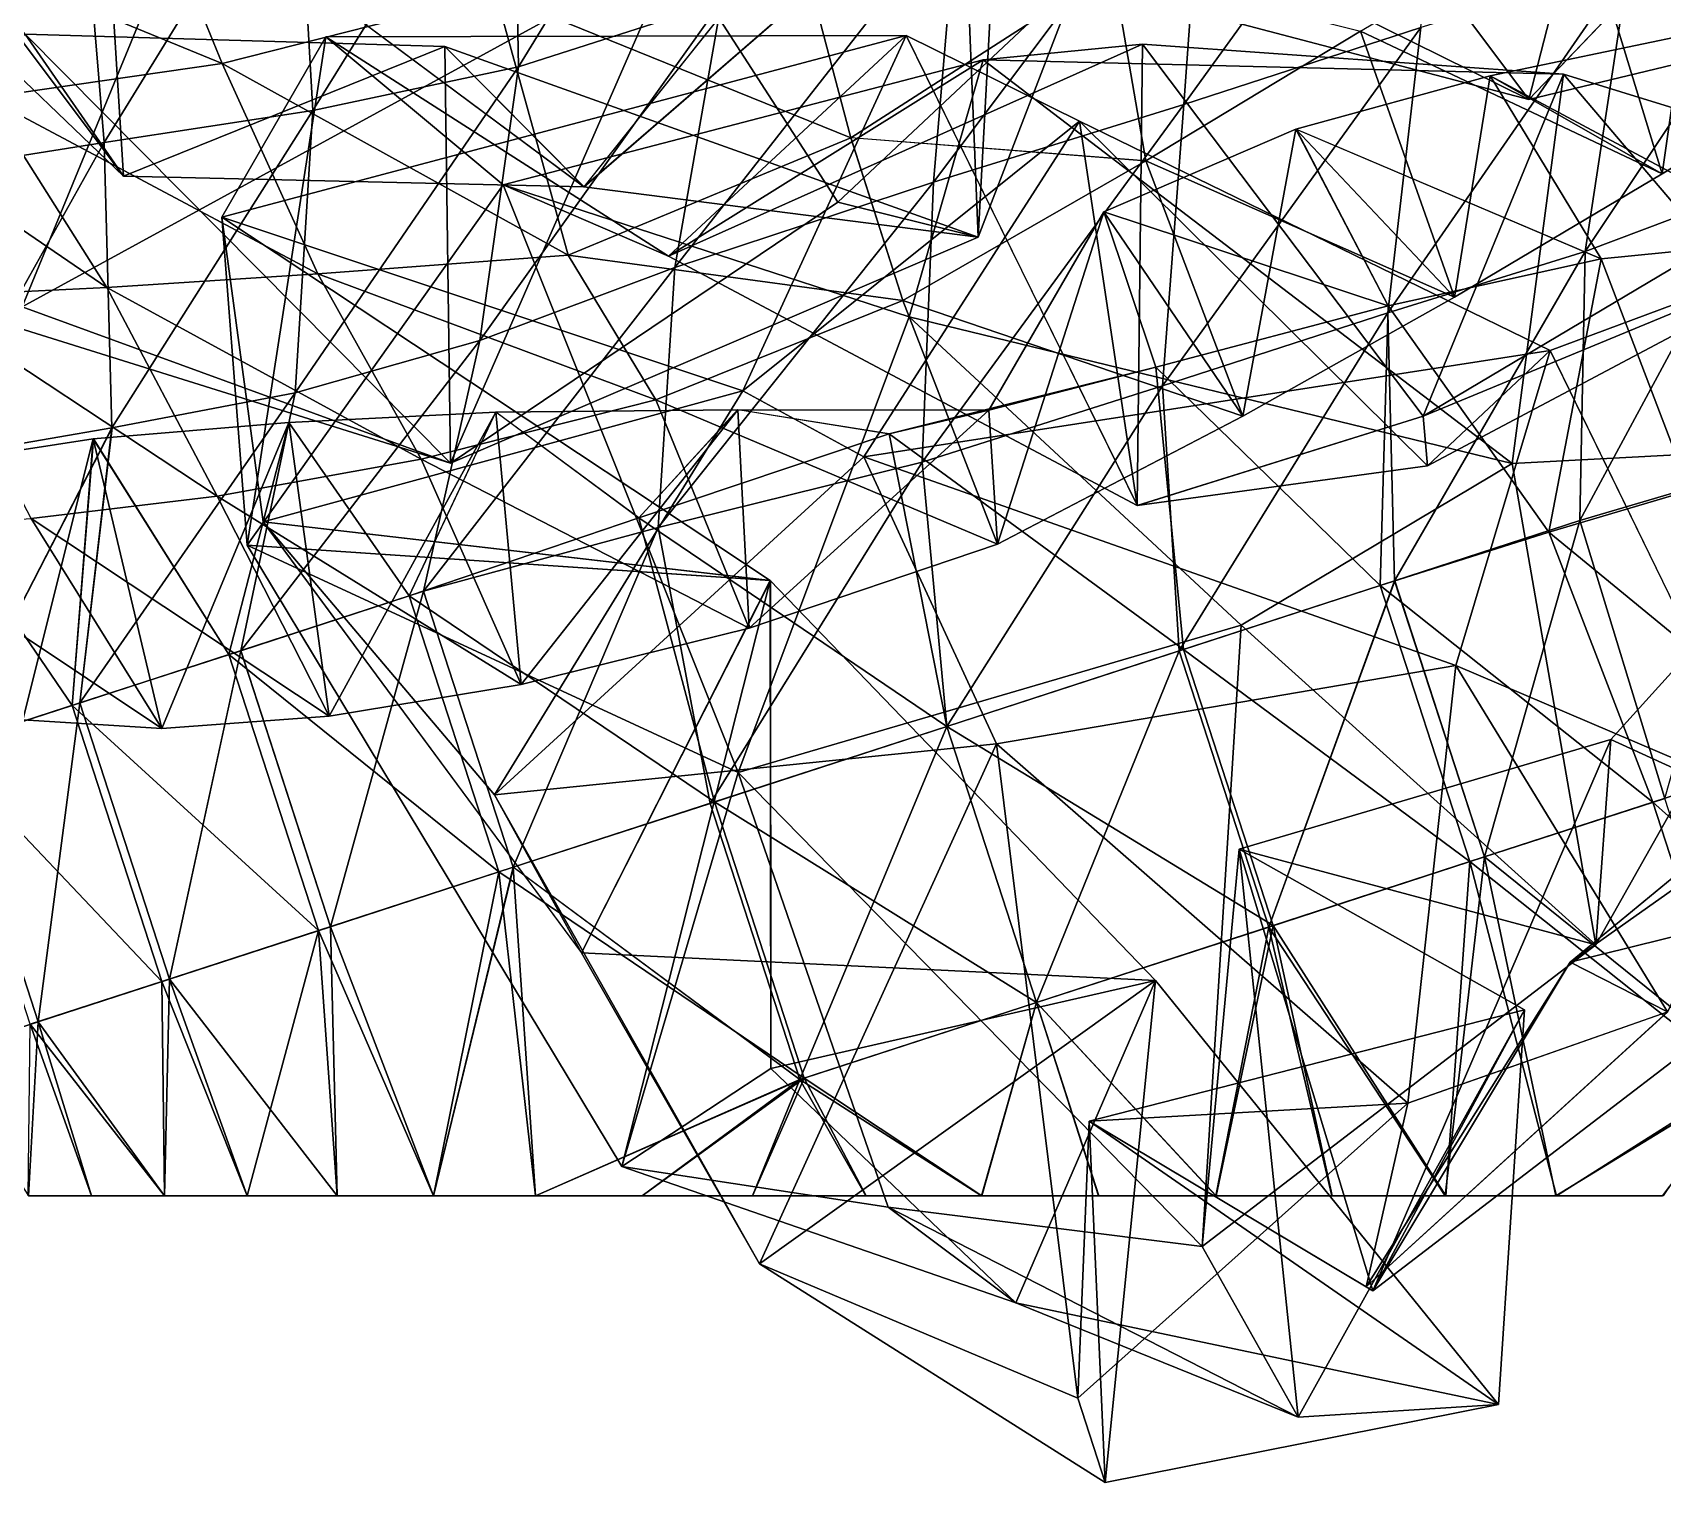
# Model space of a CAD drawing. Header units: metres. Extents: x -17 to 48, y -1 to 120.
# Drawn here: x 5.26 to 13.68, y -1.48 to 6.01 of the extents above; entities that cross this region are included whole.
import ezdxf

# ---------------------------------------------------------------- set-up
doc = ezdxf.new("R2010")
doc.units = ezdxf.units.M

msp = doc.modelspace()

# ---------------------------------------------------------------- linework, layer by layer
for points in [[(7.77424, 5.8308, 4.20961), (8.84468, 7.57893, 3.98962), (7.74595, 7.27161, 3.75015), (7.74605, 7.27171, 3.75025)], [(7.77424, 5.8308, 4.20961), (8.82278, 6.16681, 4.50236), (8.84468, 7.57893, 3.98962), (8.84478, 7.57903, 3.98972)], [(11.2113, 5.6355, 4.83694), (12.4344, 6.0333, 4.64008), (12.569, 7.51751, 4.33301), (12.5691, 7.51761, 4.33311)], [(11.2113, 5.6355, 4.83694), (12.569, 7.51751, 4.33301), (11.3151, 7.09432, 4.5388), (11.3152, 7.09442, 4.5389)], [(14.7095, 5.90059, -4.87857), (13.2521, 6.6887, -5.72432), (14.3918, 7.33539, -5.25502), (14.3919, 7.33549, -5.25492)], [(6.71076, 5.60484, 3.85919), (7.74595, 7.27161, 3.75015), (6.6293, 7.058, 3.48267), (6.6294, 7.0581, 3.48277)], [(6.71076, 5.60484, 3.85919), (7.77424, 5.8308, 4.20961), (7.74595, 7.27161, 3.75015), (7.74605, 7.27171, 3.75025)], [(9.91685, 5.23488, 4.96694), (11.2113, 5.6355, 4.83694), (11.3151, 7.09432, 4.5388), (11.3152, 7.09442, 4.5389)], [(9.91685, 5.23488, 4.96694), (11.3151, 7.09432, 4.5388), (10.038, 6.65286, 4.68786), (10.0381, 6.65296, 4.68796)], [(5.63244, 5.43992, 3.51013), (6.6293, 7.058, 3.48267), (5.51192, 6.89686, 3.1857), (5.51202, 6.89696, 3.1858)], [(5.63244, 5.43992, 3.51013), (6.71076, 5.60484, 3.85919), (6.6293, 7.058, 3.48267), (6.6294, 7.0581, 3.48277)], [(6.24261, 5.84809, -7.73156), (4.40723, 6.60163, -7.99281), (5.77799, 6.98628, -8.6102), (5.77809, 6.98638, -8.6101)], [(7.65679, 6.20792, -8.28714), (6.24261, 5.84809, -7.73156), (5.77799, 6.98628, -8.6102), (5.77809, 6.98638, -8.6101)], [(4.58092, 5.27356, 3.17267), (5.51192, 6.89686, 3.1857), (4.44962, 6.69662, 2.77937), (4.44972, 6.69672, 2.77947)], [(4.58092, 5.27356, 3.17267), (5.63244, 5.43992, 3.51013), (5.51192, 6.89686, 3.1857), (5.51202, 6.89696, 3.1858)], [(9.49038, 5.46476, -7.84556), (7.65679, 6.20792, -8.28714), (9.15858, 6.72132, -8.67285), (9.15868, 6.72142, -8.67275)], [(8.5816, 4.7944, 5.10629), (9.91685, 5.23488, 4.96694), (10.038, 6.65286, 4.68786), (10.0381, 6.65296, 4.68796)], [(8.5816, 4.7944, 5.10629), (10.038, 6.65286, 4.68786), (8.82278, 6.16681, 4.50236), (8.82288, 6.16691, 4.50246)], [(10.8443, 6.33457, -7.52691), (9.49038, 5.46476, -7.84556), (9.15858, 6.72132, -8.67285), (9.15868, 6.72142, -8.67275)], [(13.6827, 5.27815, -5.38441), (12.1242, 6.01517, -6.12481), (13.2521, 6.6887, -5.72432), (13.2522, 6.6888, -5.72422)], [(14.7095, 5.90059, -4.87857), (13.6827, 5.27815, -5.38441), (13.2521, 6.6887, -5.72432), (13.2522, 6.6888, -5.72422)], [(13.2838, 4.87733, 4.56825), (14.1898, 5.21756, 3.817), (14.4668, 6.65352, 3.60623), (14.4669, 6.65362, 3.60633)], [(13.2838, 4.87733, 4.56825), (14.4668, 6.65352, 3.60623), (13.5093, 6.36076, 4.2313), (13.5094, 6.36086, 4.2314)], [(6.24261, 5.84809, -7.73156), (5.02485, 5.67246, -6.97136), (4.40723, 6.60163, -7.99281), (4.40733, 6.60173, -7.99271)], [(11.0145, 5.34464, -6.44075), (9.49038, 5.46476, -7.84556), (10.8443, 6.33457, -7.52691), (10.8444, 6.33467, -7.52681)], [(12.1242, 6.01517, -6.12481), (11.0145, 5.34464, -6.44075), (10.8443, 6.33457, -7.52691), (10.8444, 6.33467, -7.52681)], [(12.2654, 4.56082, 5.05333), (13.2838, 4.87733, 4.56825), (13.5093, 6.36076, 4.2313), (13.5094, 6.36086, 4.2314)], [(12.2654, 4.56082, 5.05333), (13.5093, 6.36076, 4.2313), (12.4344, 6.0333, 4.64008), (12.4345, 6.0334, 4.64018)], [(8.02967, 4.85793, -7.60407), (6.24261, 5.84809, -7.73156), (7.65679, 6.20792, -8.28714), (7.65689, 6.20802, -8.28704)], [(7.57316, 4.41724, 4.80433), (8.5816, 4.7944, 5.10629), (8.82278, 6.16681, 4.50236), (8.82288, 6.16691, 4.50246)], [(7.57316, 4.41724, 4.80433), (8.82278, 6.16681, 4.50236), (7.77424, 5.8308, 4.20961), (7.77434, 5.8309, 4.20971)], [(9.49038, 5.46476, -7.84556), (8.02967, 4.85793, -7.60407), (7.65679, 6.20792, -8.28714), (7.65689, 6.20802, -8.28704)], [(12.6095, 4.6416, -5.72649), (11.0145, 5.34464, -6.44075), (12.1242, 6.01517, -6.12481), (12.1243, 6.01528, -6.12471)], [(11.1013, 4.18309, 5.32185), (12.2654, 4.56082, 5.05333), (12.4344, 6.0333, 4.64008), (12.4345, 6.0334, 4.64018)], [(11.1013, 4.18309, 5.32185), (12.4344, 6.0333, 4.64008), (11.2113, 5.6355, 4.83694), (11.2114, 5.6356, 4.83704)], [(13.6827, 5.27815, -5.38441), (12.6095, 4.6416, -5.72649), (12.1242, 6.01517, -6.12481), (12.1243, 6.01528, -6.12471)], [(14.3759, 4.93936, -4.64136), (12.7926, 5.78333, -4.28592), (13.783, 5.99131, -3.68684), (13.7831, 5.99141, -3.68674)], [(13.783, 5.99131, -3.68684), (12.7926, 5.78333, -4.28592), (13.6827, 5.27815, -5.38441), (13.6828, 5.27825, -5.38431)], [(13.783, 5.99131, -3.68684), (13.6827, 5.27815, -5.38441), (14.7095, 5.90059, -4.87857), (14.7096, 5.90069, -4.87847)], [(6.73655, 4.76171, -6.83072), (5.02485, 5.67246, -6.97136), (6.24261, 5.84809, -7.73156), (6.24271, 5.84819, -7.73146)], [(8.02967, 4.85793, -7.60407), (6.73655, 4.76171, -6.83072), (6.24261, 5.84809, -7.73156), (6.24271, 5.84819, -7.73146)], [(6.61929, 4.14752, 4.31775), (7.57316, 4.41724, 4.80433), (7.77424, 5.8308, 4.20961), (7.77434, 5.8309, 4.20971)], [(6.61929, 4.14752, 4.31775), (7.77424, 5.8308, 4.20961), (6.71076, 5.60484, 3.85919), (6.71086, 5.60494, 3.85929)], [(5.64628, 4.6906, -6.01783), (4.65725, 4.64263, -5.14198), (4.06066, 5.77319, -5.93774), (4.06076, 5.77329, -5.93764)], [(5.64628, 4.6906, -6.01783), (4.06066, 5.77319, -5.93774), (5.02485, 5.67246, -6.97136), (5.02495, 5.67256, -6.97126)], [(13.3665, 4.83878, -5.38504), (11.7903, 5.50921, -4.81457), (12.7926, 5.78333, -4.28592), (12.7927, 5.78343, -4.28582)], [(12.7926, 5.78333, -4.28592), (11.7903, 5.50921, -4.81457), (12.6095, 4.6416, -5.72649), (12.6096, 4.6417, -5.72639)], [(12.7926, 5.78333, -4.28592), (12.6095, 4.6416, -5.72649), (13.6827, 5.27815, -5.38441), (13.6828, 5.27825, -5.38431)], [(14.3759, 4.93936, -4.64136), (13.3665, 4.83878, -5.38504), (12.7926, 5.78333, -4.28592), (12.7927, 5.78343, -4.28582)], [(6.73655, 4.76171, -6.83072), (5.64628, 4.6906, -6.01783), (5.02485, 5.67246, -6.97136), (5.02495, 5.67256, -6.97126)], [(5.6737, 3.96623, 3.78172), (6.71076, 5.60484, 3.85919), (5.63244, 5.43992, 3.51013), (5.63254, 5.44002, 3.51023)], [(5.6737, 3.96623, 3.78172), (6.61929, 4.14752, 4.31775), (6.71076, 5.60484, 3.85919), (6.71086, 5.60494, 3.85929)], [(9.85872, 3.78798, 5.37098), (11.1013, 4.18309, 5.32185), (11.2113, 5.6355, 4.83694), (11.2114, 5.6356, 4.83704)], [(9.85872, 3.78798, 5.37098), (11.2113, 5.6355, 4.83694), (9.91685, 5.23488, 4.96694), (9.91695, 5.23498, 4.96704)], [(12.2666, 4.59586, -5.98967), (10.7974, 5.08162, -5.10925), (11.7903, 5.50921, -4.81457), (11.7904, 5.50931, -4.81447)], [(11.7903, 5.50921, -4.81457), (10.7974, 5.08162, -5.10925), (11.5153, 4.02557, -5.89596), (11.5154, 4.02567, -5.89586)], [(11.7903, 5.50921, -4.81457), (11.5153, 4.02557, -5.89596), (12.6095, 4.6416, -5.72649), (12.6096, 4.6417, -5.72639)], [(13.3665, 4.83878, -5.38504), (12.2666, 4.59586, -5.98967), (11.7903, 5.50921, -4.81457), (11.7904, 5.50931, -4.81447)], [(4.71583, 3.8007, 3.27107), (5.63244, 5.43992, 3.51013), (4.58092, 5.27356, 3.17267), (4.58102, 5.27366, 3.17277)], [(4.71583, 3.8007, 3.27107), (5.6737, 3.96623, 3.78172), (5.63244, 5.43992, 3.51013), (5.63254, 5.44002, 3.51023)], [(9.75901, 4.62314, -6.60867), (8.02967, 4.85793, -7.60407), (9.49038, 5.46476, -7.84556), (9.49048, 5.46486, -7.84546)], [(11.0145, 5.34464, -6.44075), (9.75901, 4.62314, -6.60867), (9.49038, 5.46476, -7.84556), (9.49048, 5.46486, -7.84546)], [(11.5153, 4.02557, -5.89596), (9.75901, 4.62314, -6.60867), (11.0145, 5.34464, -6.44075), (11.0146, 5.34474, -6.44065)], [(12.6095, 4.6416, -5.72649), (11.5153, 4.02557, -5.89596), (11.0145, 5.34464, -6.44075), (11.0146, 5.34474, -6.44065)], [(8.49512, 3.45121, 5.40472), (9.85872, 3.78798, 5.37098), (9.91685, 5.23488, 4.96694), (9.91695, 5.23498, 4.96704)], [(8.49512, 3.45121, 5.40472), (9.91685, 5.23488, 4.96694), (8.5816, 4.7944, 5.10629), (8.5817, 4.7945, 5.10639)], [(13.2558, 3.48827, 4.78288), (14.1796, 3.76011, 4.0755), (14.1898, 5.21756, 3.817), (14.1899, 5.21766, 3.8171)], [(13.2558, 3.48827, 4.78288), (14.1898, 5.21756, 3.817), (13.2838, 4.87733, 4.56825), (13.2839, 4.87743, 4.56835)], [(11.0667, 4.28013, -6.35429), (10.2027, 4.0567, -4.64489), (10.7974, 5.08162, -5.10925), (10.7975, 5.08172, -5.10915)], [(10.7974, 5.08162, -5.10925), (10.2027, 4.0567, -4.64489), (10.2475, 3.36561, -5.92319), (10.2476, 3.36571, -5.92309)], [(10.7974, 5.08162, -5.10925), (10.2475, 3.36561, -5.92319), (11.5153, 4.02557, -5.89596), (11.5154, 4.02567, -5.89586)], [(12.2666, 4.59586, -5.98967), (11.0667, 4.28013, -6.35429), (10.7974, 5.08162, -5.10925), (10.7975, 5.08172, -5.10915)], [(13.8227, 3.64234, -4.0829), (13.3665, 4.83878, -5.38504), (14.3759, 4.93936, -4.64136), (14.376, 4.93946, -4.64125)], [(8.48294, 4.11136, -6.3353), (6.73655, 4.76171, -6.83072), (8.02967, 4.85793, -7.60407), (8.02977, 4.85803, -7.60397)], [(9.75901, 4.62314, -6.60867), (8.48294, 4.11136, -6.3353), (8.02967, 4.85793, -7.60407), (8.02977, 4.85803, -7.60397)], [(12.3, 3.17564, 5.4847), (13.2838, 4.87733, 4.56825), (12.2654, 4.56082, 5.05333), (12.2655, 4.56092, 5.05343)], [(13.0961, 3.42667, -4.86459), (12.2666, 4.59586, -5.98967), (13.3665, 4.83878, -5.38504), (13.3666, 4.83888, -5.38494)], [(12.3, 3.17564, 5.4847), (13.2558, 3.48827, 4.78288), (13.2838, 4.87733, 4.56825), (13.2839, 4.87743, 4.56835)], [(13.8227, 3.64234, -4.0829), (13.0961, 3.42667, -4.86459), (13.3665, 4.83878, -5.38504), (13.3666, 4.83888, -5.38494)], [(7.27157, 3.80387, -5.76593), (5.64628, 4.6906, -6.01783), (6.73655, 4.76171, -6.83072), (6.73665, 4.76181, -6.83062)], [(8.48294, 4.11136, -6.3353), (7.27157, 3.80387, -5.76593), (6.73655, 4.76171, -6.83072), (6.73665, 4.76181, -6.83062)], [(7.28368, 3.12228, 5.51869), (8.49512, 3.45121, 5.40472), (8.5816, 4.7944, 5.10629), (8.5817, 4.7945, 5.10639)], [(7.28368, 3.12228, 5.51869), (8.5816, 4.7944, 5.10629), (7.57316, 4.41724, 4.80433), (7.57326, 4.41734, 4.80443)], [(6.21715, 3.61304, -5.09805), (4.65725, 4.64263, -5.14198), (5.64628, 4.6906, -6.01783), (5.64638, 4.6907, -6.01773)], [(6.21715, 3.61304, -5.09805), (5.25685, 3.49805, -4.32525), (4.65725, 4.64263, -5.14198), (4.65735, 4.64273, -5.14188)], [(7.27157, 3.80387, -5.76593), (6.21715, 3.61304, -5.09805), (5.64628, 4.6906, -6.01783), (5.64638, 4.6907, -6.01773)], [(10.2475, 3.36561, -5.92319), (8.48294, 4.11136, -6.3353), (9.75901, 4.62314, -6.60867), (9.75911, 4.62324, -6.60857)], [(11.5153, 4.02557, -5.89596), (10.2475, 3.36561, -5.92319), (9.75901, 4.62314, -6.60867), (9.75911, 4.62324, -6.60857)], [(12.2257, 3.1515, -5.51869), (11.0667, 4.28013, -6.35429), (12.2666, 4.59586, -5.98967), (12.2667, 4.59596, -5.98957)], [(11.1865, 2.81384, 5.8658), (12.2654, 4.56082, 5.05333), (11.1013, 4.18309, 5.32185), (11.1014, 4.18319, 5.32195)], [(11.1865, 2.81384, 5.8658), (12.3, 3.17564, 5.4847), (12.2654, 4.56082, 5.05333), (12.2655, 4.56092, 5.05343)], [(13.0961, 3.42667, -4.86459), (12.2257, 3.1515, -5.51869), (12.2666, 4.59586, -5.98967), (12.2667, 4.59596, -5.98957)], [(6.33858, 2.8152, 4.97883), (7.28368, 3.12228, 5.51869), (7.57316, 4.41724, 4.80433), (7.57326, 4.41734, 4.80443)], [(6.33858, 2.8152, 4.97883), (7.57316, 4.41724, 4.80433), (6.61929, 4.14752, 4.31775), (6.61939, 4.14762, 4.31785)], [(11.2093, 2.82124, -5.8606), (9.68921, 3.93448, -6.15889), (11.0667, 4.28013, -6.35429), (11.0668, 4.28023, -6.35419)], [(11.0667, 4.28013, -6.35429), (9.68921, 3.93448, -6.15889), (10.2027, 4.0567, -4.64489), (10.2028, 4.0568, -4.64479)], [(12.2257, 3.1515, -5.51869), (11.2093, 2.82124, -5.8606), (11.0667, 4.28013, -6.35429), (11.0668, 4.28023, -6.35419)], [(5.5076, 2.5452, 4.26311), (6.33858, 2.8152, 4.97883), (6.61929, 4.14752, 4.31775), (6.61939, 4.14762, 4.31785)], [(5.5076, 2.5452, 4.26311), (6.61929, 4.14752, 4.31775), (5.6737, 3.96623, 3.78172), (5.6738, 3.96633, 3.78182)], [(9.98636, 2.42389, 6), (11.1013, 4.18309, 5.32185), (9.85872, 3.78798, 5.37098), (9.85882, 3.78808, 5.37108)], [(9.98636, 2.42389, 6), (11.1865, 2.81384, 5.8658), (11.1013, 4.18309, 5.32185), (11.1014, 4.18319, 5.32195)], [(7.20938, 3.09814, -5.4847), (6.58745, 3.99371, -4.01846), (7.65608, 4.04787, -4.32803), (7.65618, 4.04797, -4.32793)], [(7.65608, 4.04787, -4.32803), (6.58745, 3.99371, -4.01846), (6.79576, 2.47737, -4.25652), (6.79586, 2.47747, -4.25642)], [(7.65608, 4.04787, -4.32803), (6.79576, 2.47737, -4.25652), (7.78827, 2.63999, -4.93318), (7.78837, 2.64009, -4.93308)], [(8.39558, 3.50173, -5.87702), (7.20938, 3.09814, -5.4847), (7.65608, 4.04787, -4.32803), (7.65618, 4.04797, -4.32793)], [(8.96569, 2.93213, -5.51816), (7.27157, 3.80387, -5.76593), (8.48294, 4.11136, -6.3353), (8.48304, 4.11146, -6.3352)], [(8.39558, 3.50173, -5.87702), (7.65608, 4.04787, -4.32803), (8.90722, 4.0599, -4.47803), (8.90732, 4.06, -4.47793)], [(8.90722, 4.0599, -4.47803), (7.65608, 4.04787, -4.32803), (7.78827, 2.63999, -4.93318), (7.78837, 2.64009, -4.93308)], [(8.90722, 4.0599, -4.47803), (7.78827, 2.63999, -4.93318), (8.96569, 2.93213, -5.51816), (8.96579, 2.93223, -5.51806)], [(9.68921, 3.93448, -6.15889), (8.39558, 3.50173, -5.87702), (8.90722, 4.0599, -4.47803), (8.90732, 4.06, -4.47793)], [(10.2475, 3.36561, -5.92319), (8.96569, 2.93213, -5.51816), (8.48294, 4.11136, -6.3353), (8.48304, 4.11146, -6.3352)], [(10.2027, 4.0567, -4.64489), (8.90722, 4.0599, -4.47803), (8.96569, 2.93213, -5.51816), (8.96579, 2.93223, -5.51806)], [(9.68921, 3.93448, -6.15889), (8.90722, 4.0599, -4.47803), (10.2027, 4.0567, -4.64489), (10.2028, 4.0568, -4.64479)], [(10.2027, 4.0567, -4.64489), (8.96569, 2.93213, -5.51816), (10.2475, 3.36561, -5.92319), (10.2476, 3.36571, -5.92309)], [(4.82966, 2.32492, 3.41274), (5.6737, 3.96623, 3.78172), (4.71583, 3.8007, 3.27107), (4.71593, 3.8008, 3.27117)], [(4.82966, 2.32492, 3.41274), (5.5076, 2.5452, 4.26311), (5.6737, 3.96623, 3.78172), (5.6738, 3.96633, 3.78182)], [(6.27732, 2.79529, -4.9349), (5.57725, 3.90937, -3.62939), (6.58745, 3.99371, -4.01846), (6.58755, 3.99381, -4.01836)], [(6.58745, 3.99371, -4.01846), (5.57725, 3.90937, -3.62939), (5.93177, 2.41385, -3.47641), (5.93187, 2.41395, -3.47631)], [(6.58745, 3.99371, -4.01846), (5.93177, 2.41385, -3.47641), (6.79576, 2.47737, -4.25652), (6.79586, 2.47747, -4.25642)], [(7.20938, 3.09814, -5.4847), (6.27732, 2.79529, -4.9349), (6.58745, 3.99371, -4.01846), (6.58755, 3.99381, -4.01836)], [(5.46856, 2.53251, -4.22207), (4.62772, 3.7634, -3.06188), (5.57725, 3.90937, -3.62939), (5.57735, 3.90947, -3.62929)], [(5.57725, 3.90937, -3.62939), (4.62772, 3.7634, -3.06188), (5.21296, 2.45802, -2.56458), (5.21306, 2.45812, -2.56448)], [(5.57725, 3.90937, -3.62939), (5.21296, 2.45802, -2.56458), (5.93177, 2.41385, -3.47641), (5.93187, 2.41395, -3.47631)], [(6.27732, 2.79529, -4.9349), (5.46856, 2.53251, -4.22207), (5.57725, 3.90937, -3.62939), (5.57735, 3.90947, -3.62929)], [(9.98636, 2.42389, -6), (8.39558, 3.50173, -5.87702), (9.68921, 3.93448, -6.15889), (9.68931, 3.93458, -6.15879)], [(11.2093, 2.82124, -5.8606), (9.98636, 2.42389, -6), (9.68921, 3.93448, -6.15889), (9.68931, 3.93458, -6.15879)], [(7.78827, 2.63999, -4.93318), (6.21715, 3.61304, -5.09805), (7.27157, 3.80387, -5.76593), (7.27167, 3.80397, -5.76583)], [(8.96569, 2.93213, -5.51816), (7.78827, 2.63999, -4.93318), (7.27157, 3.80387, -5.76593), (7.27167, 3.80397, -5.76583)], [(5.46856, 2.53251, -4.22207), (4.78788, 2.31135, -3.34833), (4.62772, 3.7634, -3.06188), (4.62782, 3.7635, -3.06178)], [(8.76344, 2.02654, 5.8606), (9.85872, 3.78798, 5.37098), (8.49512, 3.45121, 5.40472), (8.49522, 3.45131, 5.40482)], [(8.76344, 2.02654, 5.8606), (9.98636, 2.42389, 6), (9.85872, 3.78798, 5.37098), (9.85882, 3.78808, 5.37108)], [(13.6954, 2.05249, 4.9349), (14.1796, 3.76011, 4.0755), (13.2558, 3.48827, 4.78288), (13.2559, 3.48837, 4.78298)], [(14.4651, 2.30258, -4.26311), (13.0961, 3.42667, -4.86459), (13.8227, 3.64234, -4.0829), (13.8228, 3.64244, -4.0828)], [(6.79576, 2.47737, -4.25652), (5.25685, 3.49805, -4.32525), (6.21715, 3.61304, -5.09805), (6.21725, 3.61314, -5.09795)], [(7.78827, 2.63999, -4.93318), (6.79576, 2.47737, -4.25652), (6.21715, 3.61304, -5.09805), (6.21725, 3.61314, -5.09795)], [(5.93177, 2.41385, -3.47641), (4.39307, 3.43951, -3.43344), (5.25685, 3.49805, -4.32525), (5.25695, 3.49815, -4.32515)], [(6.79576, 2.47737, -4.25652), (5.93177, 2.41385, -3.47641), (5.25685, 3.49805, -4.32525), (5.25695, 3.49815, -4.32515)], [(8.78623, 2.03395, -5.8658), (7.20938, 3.09814, -5.4847), (8.39558, 3.50173, -5.87702), (8.39568, 3.50183, -5.87692)], [(9.98636, 2.42389, -6), (8.78623, 2.03395, -5.8658), (8.39558, 3.50173, -5.87702), (8.39568, 3.50183, -5.87692)], [(12.7633, 1.74964, 5.4847), (13.2558, 3.48827, 4.78288), (12.3, 3.17564, 5.4847), (12.3001, 3.17574, 5.4848)], [(12.7633, 1.74964, 5.4847), (13.6954, 2.05249, 4.9349), (13.2558, 3.48827, 4.78288), (13.2559, 3.48837, 4.78298)], [(5.93177, 2.41385, -3.47641), (5.21296, 2.45802, -2.56458), (4.39307, 3.43951, -3.43344), (4.39317, 3.4396, -3.43334)], [(7.74701, 1.69628, 5.51869), (8.49512, 3.45121, 5.40472), (7.28368, 3.12228, 5.51869), (7.28378, 3.12238, 5.51879)], [(7.74701, 1.69628, 5.51869), (8.76344, 2.02654, 5.8606), (8.49512, 3.45121, 5.40472), (8.49522, 3.45131, 5.40482)], [(13.6341, 2.03258, -4.97883), (12.2257, 3.1515, -5.51869), (13.0961, 3.42667, -4.86459), (13.0962, 3.42677, -4.86449)], [(14.4651, 2.30258, -4.26311), (13.6341, 2.03258, -4.97883), (13.0961, 3.42667, -4.86459), (13.0962, 3.42677, -4.86449)], [(6.80191, 1.3892, 4.97883), (7.28368, 3.12228, 5.51869), (6.33858, 2.8152, 4.97883), (6.33868, 2.8153, 4.97893)], [(6.80191, 1.3892, 4.97883), (7.74701, 1.69628, 5.51869), (7.28368, 3.12228, 5.51869), (7.28378, 3.12238, 5.51879)], [(11.6498, 1.38784, 5.8658), (12.3, 3.17564, 5.4847), (11.1865, 2.81384, 5.8658), (11.1866, 2.81394, 5.8659)], [(12.689, 1.7255, -5.51869), (11.2093, 2.82124, -5.8606), (12.2257, 3.1515, -5.51869), (12.2258, 3.1516, -5.51859)], [(11.6498, 1.38784, 5.8658), (12.7633, 1.74964, 5.4847), (12.3, 3.17564, 5.4847), (12.3001, 3.17574, 5.4848)], [(13.6341, 2.03258, -4.97883), (12.689, 1.7255, -5.51869), (12.2257, 3.1515, -5.51869), (12.2258, 3.1516, -5.51859)], [(7.67271, 1.67214, -5.4847), (6.27732, 2.79529, -4.9349), (7.20938, 3.09814, -5.4847), (7.20948, 3.09824, -5.4846)], [(8.78623, 2.03395, -5.8658), (7.67271, 1.67214, -5.4847), (7.20938, 3.09814, -5.4847), (7.20948, 3.09824, -5.4846)], [(6.74065, 1.3693, -4.9349), (5.46856, 2.53251, -4.22207), (6.27732, 2.79529, -4.9349), (6.27742, 2.79539, -4.9348)], [(5.97093, 1.1192, 4.26311), (6.33858, 2.8152, 4.97883), (5.5076, 2.5452, 4.26311), (5.5077, 2.5453, 4.26321)], [(5.97093, 1.1192, 4.26311), (6.80191, 1.3892, 4.97883), (6.33858, 2.8152, 4.97883), (6.33868, 2.8153, 4.97893)], [(7.67271, 1.67214, -5.4847), (6.74065, 1.3693, -4.9349), (6.27732, 2.79529, -4.9349), (6.27742, 2.79539, -4.9348)], [(11.6726, 1.39524, -5.8606), (9.98636, 2.42389, -6), (11.2093, 2.82124, -5.8606), (11.2094, 2.82134, -5.8605)], [(10.4497, 0.997894, 6), (11.1865, 2.81384, 5.8658), (9.98636, 2.42389, 6), (9.98646, 2.42399, 6.0001)], [(10.4497, 0.997894, 6), (11.6498, 1.38784, 5.8658), (11.1865, 2.81384, 5.8658), (11.1866, 2.81394, 5.8659)], [(12.689, 1.7255, -5.51869), (11.6726, 1.39524, -5.8606), (11.2093, 2.82124, -5.8606), (11.2094, 2.82134, -5.8605)], [(5.9319, 1.10652, -4.22207), (4.78788, 2.31135, -3.34833), (5.46856, 2.53251, -4.22207), (5.46866, 2.53261, -4.22197)], [(5.293, 0.898925, 3.41274), (5.5076, 2.5452, 4.26311), (4.82966, 2.32492, 3.41274), (4.82976, 2.32502, 3.41284)], [(5.293, 0.898925, 3.41274), (5.97093, 1.1192, 4.26311), (5.5076, 2.5452, 4.26311), (5.5077, 2.5453, 4.26321)], [(6.74065, 1.3693, -4.9349), (5.9319, 1.10652, -4.22207), (5.46856, 2.53251, -4.22207), (5.46866, 2.53261, -4.22197)], [(9.22677, 0.600542, 5.8606), (9.98636, 2.42389, 6), (8.76344, 2.02654, 5.8606), (8.76354, 2.02664, 5.8607)], [(10.4497, 0.997894, -6), (8.78623, 2.03395, -5.8658), (9.98636, 2.42389, -6), (9.98646, 2.42399, -5.9999)], [(9.22677, 0.600542, 5.8606), (10.4497, 0.997894, 6), (9.98636, 2.42389, 6), (9.98646, 2.42399, 6.0001)], [(11.6726, 1.39524, -5.8606), (10.4497, 0.997894, -6), (9.98636, 2.42389, -6), (9.98646, 2.42399, -5.9999)], [(4.7701, 0.729027, 2.43271), (5.293, 0.898925, 3.41274), (4.82966, 2.32492, 3.41274), (4.82976, 2.32502, 3.41284)], [(5.9319, 1.10652, -4.22207), (5.25122, 0.88535, -3.34833), (4.78788, 2.31135, -3.34833), (4.78798, 2.31145, -3.34823)], [(14.9285, 0.876587, -4.26311), (13.6341, 2.03258, -4.97883), (14.4651, 2.30258, -4.26311), (14.4652, 2.30268, -4.26301)], [(7.67271, 1.67214, -5.4847), (8.78623, 2.03395, -5.8658), (9.24957, 0.607949, -5.8658), (9.24967, 0.608049, -5.8657)], [(9.22677, 0.600542, 5.8606), (8.76344, 2.02654, 5.8606), (7.74701, 1.69628, 5.51869), (7.74711, 1.69638, 5.51879)], [(10.4497, 0.997894, -6), (9.24957, 0.607949, -5.8658), (8.78623, 2.03395, -5.8658), (8.78633, 2.03405, -5.8657)], [(12.689, 1.7255, -5.51869), (13.6341, 2.03258, -4.97883), (14.0975, 0.606586, -4.97883), (14.0976, 0.606686, -4.97872)], [(14.1587, 0.626491, 4.9349), (13.6954, 2.05249, 4.9349), (12.7633, 1.74964, 5.4847), (12.7634, 1.74974, 5.4848)], [(14.9285, 0.876587, -4.26311), (14.0975, 0.606586, -4.97883), (13.6341, 2.03258, -4.97883), (13.6342, 2.03268, -4.97872)], [(7.74701, 1.69628, 5.51869), (6.80191, 1.3892, 4.97883), (7.33505, 0, 5.03039), (7.33515, 0.0001, 5.03049)], [(7.33505, 0, 5.03039), (7.86136, 0, 5.32241), (7.74701, 1.69628, 5.51869), (7.74711, 1.69638, 5.51879)], [(9.22677, 0.600542, 5.8606), (7.74701, 1.69628, 5.51869), (7.86136, 0, 5.32241), (7.86146, 0.0001, 5.32251)], [(12.7633, 1.74964, 5.4847), (11.6498, 1.38784, 5.8658), (12.5614, 0, 5.75405), (12.5615, 0.0001, 5.75415)], [(11.6726, 1.39524, -5.8606), (12.689, 1.7255, -5.51869), (12.5645, 0, -5.75319), (12.5646, 0.0001, -5.75309)], [(12.5614, 0, 5.75405), (13.1325, 0, 5.56494), (12.7633, 1.74964, 5.4847), (12.7634, 1.74974, 5.4848)], [(13.1359, 0, -5.56363), (12.5645, 0, -5.75319), (12.689, 1.7255, -5.51869), (12.6891, 1.7256, -5.51859)], [(12.689, 1.7255, -5.51869), (14.0975, 0.606586, -4.97883), (13.1359, 0, -5.56363), (13.136, 0.0001, -5.56353)], [(14.1587, 0.626491, 4.9349), (12.7633, 1.74964, 5.4847), (13.1325, 0, 5.56494), (13.1326, 0.0001, 5.56504)], [(6.74065, 1.3693, -4.9349), (7.67271, 1.67214, -5.4847), (7.33529, 0, -5.03054), (7.33539, 0.0001, -5.03044)], [(7.86184, 0, -5.32265), (7.33529, 0, -5.03054), (7.67271, 1.67214, -5.4847), (7.67281, 1.67224, -5.4846)], [(7.67271, 1.67214, -5.4847), (9.24957, 0.607949, -5.8658), (7.86184, 0, -5.32265), (7.86194, 0.0001, -5.32255)], [(5.9319, 1.10652, -4.22207), (6.74065, 1.3693, -4.9349), (6.37127, 0, -4.29739), (6.37137, 0.0001, -4.29729)], [(6.80191, 1.3892, 4.97883), (5.97093, 1.1192, 4.26311), (6.83701, 0, 4.68845), (6.83711, 0.0001, 4.68855)], [(6.83704, 0, -4.68847), (6.37127, 0, -4.29739), (6.74065, 1.3693, -4.9349), (6.74075, 1.3694, -4.9348)], [(7.33529, 0, -5.03054), (6.83704, 0, -4.68847), (6.74065, 1.3693, -4.9349), (6.74075, 1.3694, -4.9348)], [(6.83701, 0, 4.68845), (7.33505, 0, 5.03039), (6.80191, 1.3892, 4.97883), (6.80201, 1.3893, 4.97893)], [(10.4497, 0.997894, -6), (11.6726, 1.39524, -5.8606), (11.3786, 0, -5.97234), (11.3787, 0.0001, -5.97224)], [(11.6498, 1.38784, 5.8658), (10.4497, 0.997894, 6), (11.3764, 0, 5.97255), (11.3765, 0.0001, 5.97265)], [(11.3764, 0, 5.97255), (11.9747, 0, 5.89024), (11.6498, 1.38784, 5.8658), (11.6499, 1.38794, 5.8659)], [(11.9774, 0, -5.88975), (11.3786, 0, -5.97234), (11.6726, 1.39524, -5.8606), (11.6727, 1.39534, -5.8605)], [(11.9747, 0, 5.89024), (12.5614, 0, 5.75405), (11.6498, 1.38784, 5.8658), (11.6499, 1.38794, 5.8659)], [(12.5645, 0, -5.75319), (11.9774, 0, -5.88975), (11.6726, 1.39524, -5.8606), (11.6727, 1.39534, -5.8605)], [(5.25122, 0.88535, -3.34833), (5.9319, 1.10652, -4.22207), (5.94515, 0, -3.86121), (5.94525, 0.0001, -3.86111)], [(5.97093, 1.1192, 4.26311), (5.293, 0.898925, 3.41274), (5.94571, 0, 3.86184), (5.94581, 0.0001, 3.86194)], [(6.37127, 0, -4.29739), (5.94515, 0, -3.86121), (5.9319, 1.10652, -4.22207), (5.932, 1.10662, -4.22197)], [(5.94571, 0, 3.86184), (6.37145, 0, 4.29755), (5.97093, 1.1192, 4.26311), (5.97104, 1.1193, 4.26321)], [(6.37145, 0, 4.29755), (6.83701, 0, 4.68845), (5.97093, 1.1192, 4.26311), (5.97104, 1.1193, 4.26321)], [(10.4497, 0.997894, 6), (9.22677, 0.600542, 5.8606), (10.1658, 0, 5.97202), (10.1659, 0.0001, 5.97212)], [(9.24957, 0.607949, -5.8658), (10.4497, 0.997894, -6), (10.1673, 0, -5.97216), (10.1674, 0.0001, -5.97206)], [(10.1658, 0, 5.97202), (10.7707, 0, 6), (10.4497, 0.997894, 6), (10.4498, 0.997994, 6.0001)], [(10.7726, 0, -6), (10.1673, 0, -5.97216), (10.4497, 0.997894, -6), (10.4498, 0.997994, -5.9999)], [(11.3786, 0, -5.97234), (10.7726, 0, -6), (10.4497, 0.997894, -6), (10.4498, 0.997994, -5.9999)], [(10.7707, 0, 6), (11.3764, 0, 5.97255), (10.4497, 0.997894, 6), (10.4498, 0.997994, 6.0001)], [(5.293, 0.898925, 3.41274), (4.7701, 0.729027, 2.43271), (5.24217, 0, 2.88455), (5.24227, 0.0001, 2.88465)], [(5.56759, 0, -3.38839), (5.24116, 0, -2.88279), (5.25122, 0.88535, -3.34833), (5.25132, 0.88545, -3.34823)], [(5.24217, 0, 2.88455), (5.56844, 0, 3.38956), (5.293, 0.898925, 3.41274), (5.2931, 0.899025, 3.41284)], [(5.94515, 0, -3.86121), (5.56759, 0, -3.38839), (5.25122, 0.88535, -3.34833), (5.25132, 0.88545, -3.34823)], [(5.56844, 0, 3.38956), (5.94571, 0, 3.86184), (5.293, 0.898925, 3.41274), (5.2931, 0.899025, 3.41284)], [(7.86136, 0, 5.32241), (8.41177, 0, 5.56354), (9.22677, 0.600542, 5.8606), (9.22687, 0.600643, 5.8607)], [(8.4125, 0, -5.56383), (7.86184, 0, -5.32265), (9.24957, 0.607949, -5.8658), (9.24967, 0.608049, -5.8657)], [(8.41177, 0, 5.56354), (8.98209, 0, 5.75283), (9.22677, 0.600542, 5.8606), (9.22687, 0.600643, 5.8607)], [(8.98309, 0, -5.75311), (8.4125, 0, -5.56383), (9.24957, 0.607949, -5.8658), (9.24967, 0.608049, -5.8657)], [(8.98209, 0, 5.75283), (9.56815, 0, 5.88931), (9.22677, 0.600542, 5.8606), (9.22687, 0.600643, 5.8607)], [(9.56942, 0, -5.88955), (8.98309, 0, -5.75311), (9.24957, 0.607949, -5.8658), (9.24967, 0.608049, -5.8657)], [(9.56815, 0, 5.88931), (10.1658, 0, 5.97202), (9.22677, 0.600542, 5.8606), (9.22687, 0.600643, 5.8607)], [(10.1673, 0, -5.97216), (9.56942, 0, -5.88955), (9.24957, 0.607949, -5.8658), (9.24967, 0.608049, -5.8657)], [(13.1325, 0, 5.56494), (13.6836, 0, 5.32387), (14.1587, 0.626491, 4.9349), (14.1588, 0.626591, 4.935)], [(13.6873, 0, -5.32204), (13.1359, 0, -5.56363), (14.0975, 0.606586, -4.97883), (14.0976, 0.606686, -4.97872)]]:
    msp.add_3dface(points)
at = {"layer": '25'}
for points in [[(5.20964, 4.59118, -1.37446), (6.64363, 8.07912, 0.752846), (3.5747, 7.12072, -0.464147), (3.5748, 7.12082, -0.464047)], [(5.20964, 4.59118, -1.37446), (8.58206, 6.43644, -0.350635), (6.64363, 8.07912, 0.752846), (6.64373, 8.07922, 0.752946)], [(10.0689, 6.90663, -6.59847), (10.3174, 8.07576, -4.37475), (10.1477, 4.95037, -4.85372), (10.1478, 4.95047, -4.85362)], [(10.6674, 6.2982, -2.61058), (10.1477, 4.95037, -4.85372), (10.3174, 8.07576, -4.37475), (10.3175, 8.07586, -4.37465)], [(4.1161, 6.81748, -7.10799), (5.7329, 5.26506, -5.71307), (3.96252, 7.62471, -4.6861), (3.96262, 7.62481, -4.686)], [(5.22442, 5.9996, -3.21223), (3.96252, 7.62471, -4.6861), (5.7329, 5.26506, -5.71307), (5.733, 5.26516, -5.71297)], [(4.1161, 6.81748, -7.10799), (5.62095, 7.06411, -7.97048), (5.7329, 5.26506, -5.71307), (5.733, 5.26516, -5.71297)], [(8.11207, 5.21082, -7.17853), (5.7329, 5.26506, -5.71307), (5.62095, 7.06411, -7.97048), (5.62105, 7.06421, -7.97038)], [(9.1254, 6.48133, -7.92875), (8.11207, 5.21082, -7.17853), (5.62095, 7.06411, -7.97048), (5.62105, 7.06421, -7.97038)], [(9.1254, 6.48133, -7.92875), (10.0689, 6.90663, -6.59847), (8.11207, 5.21082, -7.17853), (8.11217, 5.21092, -7.17843)], [(10.0689, 6.90663, -6.59847), (10.1477, 4.95037, -4.85372), (8.11207, 5.21082, -7.17853), (8.11217, 5.21092, -7.17843)], [(5.20964, 4.59118, -1.37446), (7.42266, 3.78331, -2.93299), (8.58206, 6.43644, -0.350635), (8.58216, 6.43654, -0.350535)], [(9.42323, 5.13111, -2.16718), (8.58206, 6.43644, -0.350635), (7.42266, 3.78331, -2.93299), (7.42276, 3.78341, -2.93289)], [(9.42323, 5.13111, -2.16718), (10.6674, 6.2982, -2.61058), (8.58206, 6.43644, -0.350635), (8.58216, 6.43654, -0.350535)], [(9.42323, 5.13111, -2.16718), (10.1477, 4.95037, -4.85372), (10.6674, 6.2982, -2.61058), (10.6675, 6.2983, -2.61048)], [(5.22442, 5.9996, -3.21223), (7.42266, 3.78331, -2.93299), (3.98174, 4.85925, -3.58048), (3.98184, 4.85935, -3.58038)], [(5.22442, 5.9996, -3.21223), (7.39327, 5.93506, -4.83572), (7.42266, 3.78331, -2.93299), (7.42276, 3.78341, -2.93289)], [(5.22442, 5.9996, -3.21223), (5.7329, 5.26506, -5.71307), (7.39327, 5.93506, -4.83572), (7.39337, 5.93516, -4.83562)], [(7.39327, 5.93506, -4.83572), (5.7329, 5.26506, -5.71307), (8.11207, 5.21082, -7.17853), (8.11217, 5.21092, -7.17843)], [(7.39327, 5.93506, -4.83572), (8.11207, 5.21082, -7.17853), (10.1477, 4.95037, -4.85372), (10.1478, 4.95047, -4.85362)], [(7.39327, 5.93506, -4.83572), (10.1477, 4.95037, -4.85372), (7.42266, 3.78331, -2.93299), (7.42276, 3.78341, -2.93289)], [(9.42323, 5.13111, -2.16718), (7.42266, 3.78331, -2.93299), (10.1477, 4.95037, -4.85372), (10.1478, 4.95047, -4.85362)], [(5.20964, 4.59118, -1.37446), (3.98174, 4.85925, -3.58048), (7.42266, 3.78331, -2.93299), (7.42276, 3.78341, -2.93289)]]:
    msp.add_3dface(points, dxfattribs=at)
at = {"layer": '26'}
for points in [[(12.9932, 5.66204, -0.561269), (9.70355, 7.2896, -0.753723), (11.1687, 6.1411, -2.26562), (11.1688, 6.1412, -2.26552)], [(12.1502, 6.7879, 1.83003), (9.70355, 7.2896, -0.753723), (12.9932, 5.66204, -0.561269), (12.9933, 5.66214, -0.561169)], [(12.9932, 5.66204, -0.561269), (11.1687, 6.1411, -2.26562), (13.3775, 7.15659, -2.46616), (13.3776, 7.15669, -2.46606)], [(12.9932, 5.66204, -0.561269), (13.3775, 7.15659, -2.46616), (13.9307, 5.8868, -1.37458), (13.9308, 5.8869, -1.37448)], [(15.152, 6.88993, -3.34273), (13.9307, 5.8868, -1.37458), (13.3775, 7.15659, -2.46616), (13.3776, 7.15669, -2.46606)], [(12.1502, 6.7879, 1.83003), (12.9932, 5.66204, -0.561269), (13.8429, 6.54942, 1.35597), (13.843, 6.54952, 1.35607)], [(12.9932, 5.66204, -0.561269), (13.9307, 5.8868, -1.37458), (13.8429, 6.54942, 1.35597), (13.843, 6.54952, 1.35607)]]:
    msp.add_3dface(points, dxfattribs=at)
at = {"layer": '27'}
for points in [[(9.77728, 5.9925, -0.186761), (6.24117, 5.05442, -0.532421), (6.7782, 5.98625, 1.00924), (6.7783, 5.98635, 1.00934)], [(9.77728, 5.9925, -0.186761), (8.93334, 4.1564, -1.33538), (6.24117, 5.05442, -0.532421), (6.24127, 5.05452, -0.532321)], [(6.7782, 5.98625, 1.00924), (6.24117, 5.05442, -0.532421), (6.37244, 3.36015, 1.24026), (6.37254, 3.36025, 1.24036)], [(6.7782, 5.98625, 1.00924), (6.37244, 3.36015, 1.24026), (7.69469, 5.22161, 3.39947), (7.69479, 5.22171, 3.39957)], [(9.77728, 5.9925, -0.186761), (6.7782, 5.98625, 1.00924), (8.54816, 4.8535, 0.062856), (8.54826, 4.8536, 0.062956)], [(6.7782, 5.98625, 1.00924), (7.69469, 5.22161, 3.39947), (8.54816, 4.8535, 0.062856), (8.54826, 4.8536, 0.062956)], [(9.77728, 5.9925, -0.186761), (8.54816, 4.8535, 0.062856), (10.9706, 3.5642, -0.26014), (10.9707, 3.5643, -0.26004)], [(9.77728, 5.9925, -0.186761), (10.6713, 5.55037, -2.60211), (8.93334, 4.1564, -1.33538), (8.93344, 4.15651, -1.33528)], [(9.77728, 5.9925, -0.186761), (10.9706, 3.5642, -0.26014), (10.6713, 5.55037, -2.60211), (10.6714, 5.55047, -2.60201)], [(10.9706, 3.5642, -0.26014), (8.54816, 4.8535, 0.062856), (10.9974, 5.94754, 1.64385), (10.9975, 5.94764, 1.64395)], [(10.1748, 5.86654, 3.25491), (10.9974, 5.94754, 1.64385), (8.54816, 4.8535, 0.062856), (8.54826, 4.8536, 0.062956)], [(10.1748, 5.86654, 3.25491), (13.1722, 5.79285, 3.04394), (10.9974, 5.94754, 1.64385), (10.9975, 5.94764, 1.64395)], [(12.4474, 4.02582, 0.600708), (10.9706, 3.5642, -0.26014), (10.9974, 5.94754, 1.64385), (10.9975, 5.94764, 1.64395)], [(12.4474, 4.02582, 0.600708), (10.9974, 5.94754, 1.64385), (13.1722, 5.79285, 3.04394), (13.1723, 5.79295, 3.04404)], [(10.1748, 5.86654, 3.25491), (8.54816, 4.8535, 0.062856), (7.69469, 5.22161, 3.39947), (7.69479, 5.22171, 3.39957)], [(10.1748, 5.86654, 3.25491), (7.69469, 5.22161, 3.39947), (9.79263, 4.53952, 4.45443), (9.79273, 4.53962, 4.45453)], [(10.1748, 5.86654, 3.25491), (9.79263, 4.53952, 4.45443), (12.9077, 3.7825, 4.36243), (12.9078, 3.7826, 4.36253)], [(10.1748, 5.86654, 3.25491), (12.9077, 3.7825, 4.36243), (13.1722, 5.79285, 3.04394), (13.1723, 5.79295, 3.04404)], [(12.4474, 4.02582, 0.600708), (13.1722, 5.79285, 3.04394), (14.653, 5.33587, 0.894349), (14.6531, 5.33597, 0.894449)], [(13.1722, 5.79285, 3.04394), (12.9077, 3.7825, 4.36243), (14.7982, 3.88244, 2.66642), (14.7983, 3.88254, 2.66652)], [(13.1722, 5.79285, 3.04394), (14.7982, 3.88244, 2.66642), (14.653, 5.33587, 0.894349), (14.6531, 5.33597, 0.894449)], [(9.55785, 3.81668, -3.80121), (8.93334, 4.1564, -1.33538), (10.6713, 5.55037, -2.60211), (10.6714, 5.55047, -2.60201)], [(13.1038, 4.36603, -4.00307), (9.55785, 3.81668, -3.80121), (10.6713, 5.55037, -2.60211), (10.6714, 5.55047, -2.60201)], [(13.1038, 4.36603, -4.00307), (10.6713, 5.55037, -2.60211), (12.4699, 3.7705, -2.41926), (12.47, 3.7706, -2.41916)], [(10.6713, 5.55037, -2.60211), (10.9706, 3.5642, -0.26014), (12.4699, 3.7705, -2.41926), (12.47, 3.7706, -2.41916)], [(12.4474, 4.02582, 0.600708), (14.653, 5.33587, 0.894349), (14.7378, 4.97332, -0.825616), (14.7379, 4.97342, -0.825516)], [(6.37244, 3.36015, 1.24026), (8.90916, 2.18616, 4.48103), (7.69469, 5.22161, 3.39947), (7.69479, 5.22171, 3.39957)], [(9.79263, 4.53952, 4.45443), (7.69469, 5.22161, 3.39947), (8.90916, 2.18616, 4.48103), (8.90926, 2.18626, 4.48113)], [(6.45543, 3.47979, -1.3931), (9.07464, 3.17795, 0.410229), (6.24117, 5.05442, -0.532421), (6.24127, 5.05452, -0.532321)], [(6.45543, 3.47979, -1.3931), (6.24117, 5.05442, -0.532421), (8.93334, 4.1564, -1.33538), (8.93344, 4.15651, -1.33528)], [(6.37244, 3.36015, 1.24026), (6.24117, 5.05442, -0.532421), (9.07464, 3.17795, 0.410229), (9.07474, 3.17805, 0.410329)], [(12.4474, 4.02582, 0.600708), (14.7378, 4.97332, -0.825616), (12.4699, 3.7705, -2.41926), (12.47, 3.7706, -2.41916)], [(13.1038, 4.36603, -4.00307), (12.4699, 3.7705, -2.41926), (14.7378, 4.97332, -0.825616), (14.7379, 4.97342, -0.825516)], [(13.1038, 4.36603, -4.00307), (14.7378, 4.97332, -0.825616), (14.2321, 2.04922, -3.03045), (14.2322, 2.04932, -3.03035)], [(11.5063, 2.94679, 5.01985), (9.79263, 4.53952, 4.45443), (8.90916, 2.18616, 4.48103), (8.90926, 2.18626, 4.48113)], [(11.5063, 2.94679, 5.01985), (12.9077, 3.7825, 4.36243), (9.79263, 4.53952, 4.45443), (9.79273, 4.53962, 4.45453)], [(13.1038, 4.36603, -4.00307), (12.6156, 2.73882, -4.50551), (9.55785, 3.81668, -3.80121), (9.55795, 3.81678, -3.80111)], [(13.1038, 4.36603, -4.00307), (14.2321, 2.04922, -3.03045), (12.6156, 2.73882, -4.50551), (12.6157, 2.73892, -4.50541)], [(6.45543, 3.47979, -1.3931), (8.93334, 4.1564, -1.33538), (7.64894, 2.06996, -3.26843), (7.64904, 2.07006, -3.26833)], [(9.55785, 3.81668, -3.80121), (7.64894, 2.06996, -3.26843), (8.93334, 4.1564, -1.33538), (8.93344, 4.15651, -1.33528)], [(12.4474, 4.02582, 0.600708), (12.4699, 3.7705, -2.41926), (10.9706, 3.5642, -0.26014), (10.9707, 3.5643, -0.26004)], [(13.3386, 1.29572, 3.57685), (14.7982, 3.88244, 2.66642), (12.9077, 3.7825, 4.36243), (12.9078, 3.7826, 4.36253)], [(13.3386, 1.29572, 3.57685), (13.4167, 2.35682, 1.16627), (14.7982, 3.88244, 2.66642), (14.7983, 3.88254, 2.66652)], [(13.4167, 2.35682, 1.16627), (14.9758, 1.64345, 0.757749), (14.7982, 3.88244, 2.66642), (14.7983, 3.88254, 2.66652)], [(9.55785, 3.81668, -3.80121), (10.2438, 2.33344, -4.48607), (7.64894, 2.06996, -3.26843), (7.64904, 2.07006, -3.26833)], [(9.55785, 3.81668, -3.80121), (12.6156, 2.73882, -4.50551), (10.2438, 2.33344, -4.48607), (10.2439, 2.33354, -4.48597)], [(11.5063, 2.94679, 5.01985), (13.3386, 1.29572, 3.57685), (12.9077, 3.7825, 4.36243), (12.9078, 3.7826, 4.36253)], [(6.45543, 3.47979, -1.3931), (8.0986, 1.25545, -1.48703), (9.07464, 3.17795, 0.410229), (9.07474, 3.17805, 0.410329)], [(6.45543, 3.47979, -1.3931), (7.64894, 2.06996, -3.26843), (8.0986, 1.25545, -1.48703), (8.0987, 1.25555, -1.48693)], [(6.37244, 3.36015, 1.24026), (8.30732, 0.151679, 2.60748), (8.90916, 2.18616, 4.48103), (8.90926, 2.18626, 4.48113)], [(6.37244, 3.36015, 1.24026), (9.07464, 3.17795, 0.410229), (8.30732, 0.151679, 2.60748), (8.30742, 0.151779, 2.60758)], [(8.0986, 1.25545, -1.48703), (11.0649, 1.11244, -1.55716), (9.07464, 3.17795, 0.410229), (9.07474, 3.17805, 0.410329)], [(9.07677, 0.657757, 0.377516), (8.30732, 0.151679, 2.60748), (9.07464, 3.17795, 0.410229), (9.07474, 3.17805, 0.410329)], [(9.07677, 0.657757, 0.377516), (9.07464, 3.17795, 0.410229), (11.0649, 1.11244, -1.55716), (11.065, 1.11254, -1.55706)], [(11.5063, 2.94679, 5.01985), (8.90916, 2.18616, 4.48103), (11.3056, -0.262573, 4.5763), (11.3057, -0.262473, 4.5764)], [(11.5063, 2.94679, 5.01985), (11.3056, -0.262573, 4.5763), (13.3386, 1.29572, 3.57685), (13.3387, 1.29582, 3.57695)], [(12.3677, 0.478764, -4.28094), (10.2438, 2.33344, -4.48607), (12.6156, 2.73882, -4.50551), (12.6157, 2.73892, -4.50541)], [(12.3677, 0.478764, -4.28094), (12.6156, 2.73882, -4.50551), (13.7103, 0.949962, -2.65163), (13.7104, 0.950062, -2.65153)], [(14.2321, 2.04922, -3.03045), (13.7103, 0.949962, -2.65163), (12.6156, 2.73882, -4.50551), (12.6157, 2.73892, -4.50541)], [(13.2061, 1.20561, -0.983033), (15.2047, 2.61746, -0.750535), (14.9758, 1.64345, 0.757749), (14.9759, 1.64355, 0.757849)], [(14.2321, 2.04922, -3.03045), (15.2047, 2.61746, -0.750535), (13.2061, 1.20561, -0.983033), (13.2062, 1.20571, -0.982933)], [(9.01893, -0.35212, -3.29405), (7.64894, 2.06996, -3.26843), (10.2438, 2.33344, -4.48607), (10.2439, 2.33354, -4.48597)], [(10.6636, -1.04473, -3.34601), (9.01893, -0.35212, -3.29405), (10.2438, 2.33344, -4.48607), (10.2439, 2.33354, -4.48597)], [(10.6636, -1.04473, -3.34601), (10.2438, 2.33344, -4.48607), (12.3677, 0.478764, -4.28094), (12.3678, 0.478864, -4.28084)], [(13.3386, 1.29572, 3.57685), (11.4969, 1.78921, 3.00211), (13.4167, 2.35682, 1.16627), (13.4168, 2.35692, 1.16637)], [(13.4167, 2.35682, 1.16627), (11.4969, 1.78921, 3.00211), (12.1871, -0.490519, 1.21111), (12.1872, -0.490419, 1.21121)], [(13.4167, 2.35682, 1.16627), (12.1871, -0.490519, 1.21111), (14.9758, 1.64345, 0.757749), (14.9759, 1.64355, 0.757849)], [(9.68393, -0.059194, 3.91423), (8.90916, 2.18616, 4.48103), (8.30732, 0.151679, 2.60748), (8.30742, 0.151779, 2.60758)], [(9.68393, -0.059194, 3.91423), (11.3056, -0.262573, 4.5763), (8.90916, 2.18616, 4.48103), (8.90926, 2.18626, 4.48113)], [(8.0986, 1.25545, -1.48703), (7.64894, 2.06996, -3.26843), (9.01893, -0.35212, -3.29405), (9.01903, -0.35202, -3.29395)], [(14.2321, 2.04922, -3.03045), (13.2061, 1.20561, -0.983033), (13.7103, 0.949962, -2.65163), (13.7104, 0.950062, -2.65153)], [(13.3386, 1.29572, 3.57685), (11.3056, -0.262573, 4.5763), (11.4969, 1.78921, 3.00211), (11.497, 1.78931, 3.00221)], [(11.3056, -0.262573, 4.5763), (11.8022, -1.14439, 2.1649), (11.4969, 1.78921, 3.00211), (11.497, 1.78931, 3.00221)], [(12.9705, 0.960594, 1.02075), (12.1871, -0.490519, 1.21111), (11.4969, 1.78921, 3.00211), (11.497, 1.78931, 3.00221)], [(12.9705, 0.960594, 1.02075), (11.4969, 1.78921, 3.00211), (11.8022, -1.14439, 2.1649), (11.8023, -1.14429, 2.165)], [(13.2061, 1.20561, -0.983033), (14.9758, 1.64345, 0.757749), (12.1871, -0.490519, 1.21111), (12.1872, -0.490419, 1.21121)], [(8.0986, 1.25545, -1.48703), (9.01893, -0.35212, -3.29405), (11.0649, 1.11244, -1.55716), (11.065, 1.11254, -1.55706)], [(12.1534, -0.470202, -1.24947), (13.7103, 0.949962, -2.65163), (13.2061, 1.20561, -0.983033), (13.2062, 1.20571, -0.982933)], [(12.1534, -0.470202, -1.24947), (13.2061, 1.20561, -0.983033), (12.1871, -0.490519, 1.21111), (12.1872, -0.490419, 1.21121)], [(10.8047, -1.48043, -1.66696), (11.0649, 1.11244, -1.55716), (9.01893, -0.35212, -3.29405), (9.01903, -0.35202, -3.29395)], [(9.07677, 0.657757, 0.377516), (11.0649, 1.11244, -1.55716), (10.3423, -0.552769, 0.352506), (10.3424, -0.552669, 0.352606)], [(10.3423, -0.552769, 0.352506), (11.0649, 1.11244, -1.55716), (12.8365, -1.0782, -0.143429), (12.8366, -1.0781, -0.143329)], [(10.8047, -1.48043, -1.66696), (12.8365, -1.0782, -0.143429), (11.0649, 1.11244, -1.55716), (11.065, 1.11254, -1.55706)], [(12.9705, 0.960594, 1.02075), (12.8365, -1.0782, -0.143429), (10.7225, 0.384986, -1.72657), (10.7226, 0.385086, -1.72647)], [(12.9705, 0.960594, 1.02075), (10.7225, 0.384986, -1.72657), (12.1871, -0.490519, 1.21111), (12.1872, -0.490419, 1.21121)], [(12.9705, 0.960594, 1.02075), (11.8022, -1.14439, 2.1649), (12.8365, -1.0782, -0.143429), (12.8366, -1.0781, -0.143329)], [(12.1534, -0.470202, -1.24947), (12.3677, 0.478764, -4.28094), (13.7103, 0.949962, -2.65163), (13.7104, 0.950062, -2.65153)], [(9.07677, 0.657757, 0.377516), (10.3423, -0.552769, 0.352506), (8.30732, 0.151679, 2.60748), (8.30742, 0.151779, 2.60758)], [(10.6636, -1.04473, -3.34601), (12.3677, 0.478764, -4.28094), (10.7225, 0.384986, -1.72657), (10.7226, 0.385086, -1.72647)], [(12.1534, -0.470202, -1.24947), (10.7225, 0.384986, -1.72657), (12.3677, 0.478764, -4.28094), (12.3678, 0.478864, -4.28084)], [(10.6636, -1.04473, -3.34601), (10.7225, 0.384986, -1.72657), (10.8047, -1.48043, -1.66696), (10.8048, -1.48033, -1.66686)], [(12.1534, -0.470202, -1.24947), (12.1871, -0.490519, 1.21111), (10.7225, 0.384986, -1.72657), (10.7226, 0.385086, -1.72647)], [(10.8047, -1.48043, -1.66696), (10.7225, 0.384986, -1.72657), (12.8365, -1.0782, -0.143429), (12.8366, -1.0781, -0.143329)], [(9.68393, -0.059194, 3.91423), (8.30732, 0.151679, 2.60748), (10.3423, -0.552769, 0.352506), (10.3424, -0.552669, 0.352606)], [(9.68393, -0.059194, 3.91423), (10.3423, -0.552769, 0.352506), (11.8022, -1.14439, 2.1649), (11.8023, -1.14429, 2.165)], [(9.68393, -0.059194, 3.91423), (11.8022, -1.14439, 2.1649), (11.3056, -0.262573, 4.5763), (11.3057, -0.262473, 4.5764)], [(10.6636, -1.04473, -3.34601), (10.8047, -1.48043, -1.66696), (9.01893, -0.35212, -3.29405), (9.01903, -0.35202, -3.29395)], [(10.3423, -0.552769, 0.352506), (12.8365, -1.0782, -0.143429), (11.8022, -1.14439, 2.1649), (11.8023, -1.14429, 2.165)]]:
    msp.add_3dface(points, dxfattribs=at)

doc.saveas('drawing.dxf')
